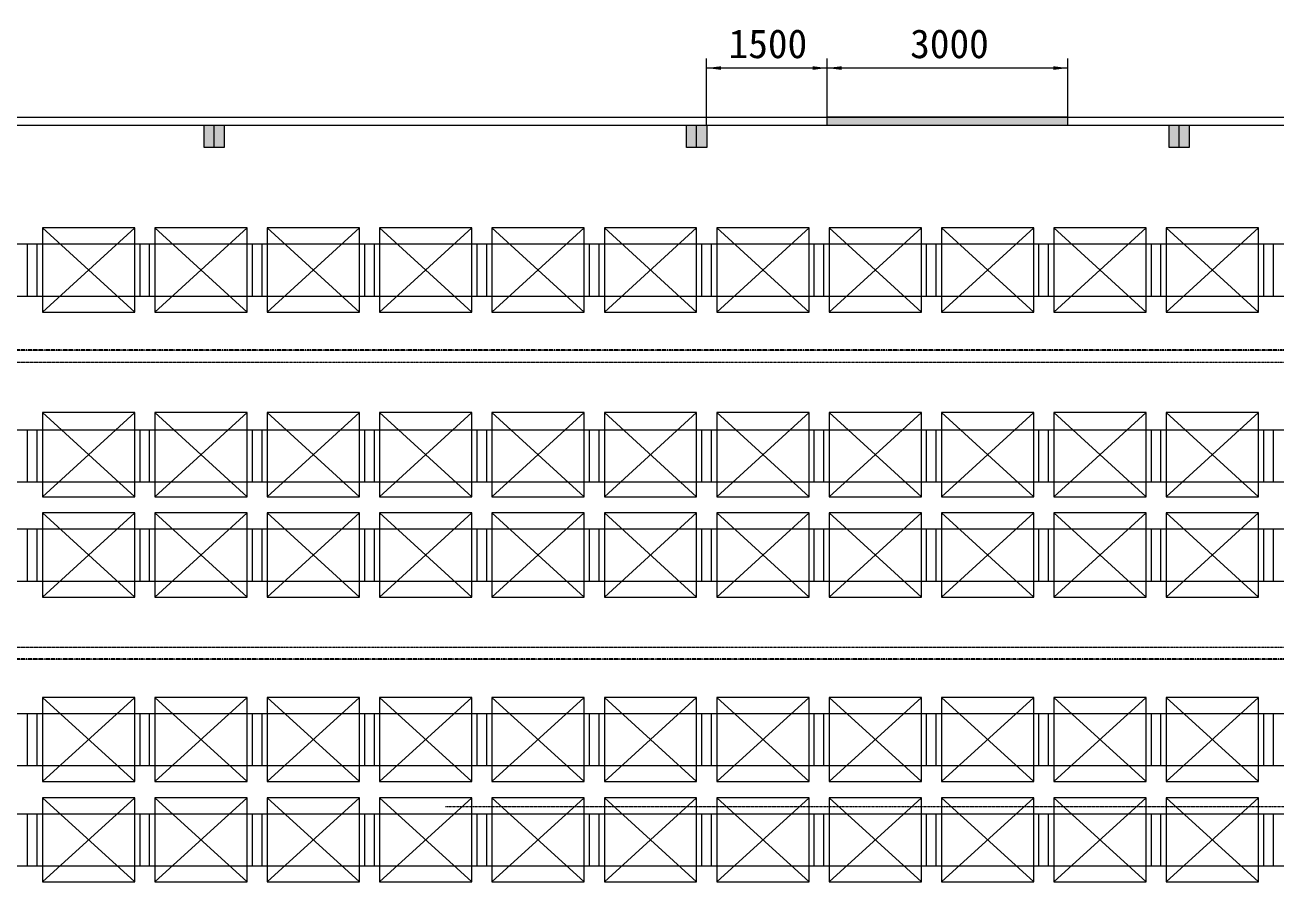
# Model space of a CAD drawing. Header units: millimetres. Extents: x -50460 to 50460, y -35640 to 35640.
# Drawn here: x -17587 to -2002, y -9740 to 938 of the extents above; entities that cross this region are included whole.
import ezdxf

# ---------------------------------------------------------------- set-up
doc = ezdxf.new("R2010")
doc.units = ezdxf.units.MM
doc.linetypes.add('双点画线', pattern=[22, 12, -2, 2, -2, 2, -2])
doc.linetypes.add('点画线', pattern=[18, 12, -2, 2, -2])
doc.layers.get('0').update_dxf_attribs({"lineweight": 35})
for name, color, linetype, lineweight in [('7', 30, '双点画线', 18), ('PALLET', 4, 'Continuous', 18), ('RackFrame', 5, 'Continuous', 18), ('WALL-MOVE', 6, 'Continuous', 18), ('中心线层', 1, '点画线', 18), ('尺寸线层', 4, 'Continuous', 18), ('细实线', 2, 'Continuous', 18), ('细线', 7, 'Continuous', 18)]:
    doc.layers.add(name, color=color, linetype=linetype, lineweight=lineweight)
doc.dimstyles.new('AM_DEMATIC$0', dxfattribs={"dimscale": 120, "dimtxt": 3, "dimasz": 1.5, "dimexe": 1, "dimexo": 0, "dimgap": 1, "dimtad": 1, "dimdsep": 46, "dimtxsty": 'Standard', "dimblk": '_CAXARROW', "dimcen": 0, "dimdle": 3, "dimclrd": 256, "dimclre": 256, "dimclrt": 2, "dimadec": 0, "dimazin": 2, "dimtfac": 0.707107, "dimtdec": 3, "dimtmove": 0, "dimatfit": 3, "dimfxl": 0, "dimfrac": 2, "dimtolj": 1, "dimlwd": 18, "dimarcsym": 0})

# ---------------------------------------------------------------- blocks, each defined once
blk = doc.blocks.new('*X268')
at = {"layer": 'PALLET', "linetype": 'Continuous', "lineweight": 18}
for p, q in [((1835, 150), (685, 1200)), ((1835, 1200), (685, 150))]:
    blk.add_line(p, q, dxfattribs=at)
blk.add_lwpolyline([(1835, 1200), (685, 1200), (685, 150), (1835, 150), (1835, 1200)], dxfattribs=at)
blk = doc.blocks.new('*X269')
at = {"layer": 'PALLET', "linetype": 'Continuous', "lineweight": 18}
for p, q in [((1835, 150), (685, 1200)), ((1835, 1200), (685, 150))]:
    blk.add_line(p, q, dxfattribs=at)
blk.add_lwpolyline([(1835, 1200), (685, 1200), (685, 150), (1835, 150), (1835, 1200)], dxfattribs=at)
blk = doc.blocks.new('*X270')
at = {"layer": 'PALLET', "linetype": 'Continuous', "lineweight": 18}
for p, q in [((1835, 150), (685, 1200)), ((1835, 1200), (685, 150))]:
    blk.add_line(p, q, dxfattribs=at)
blk.add_lwpolyline([(1835, 1200), (685, 1200), (685, 150), (1835, 150), (1835, 1200)], dxfattribs=at)
blk = doc.blocks.new('*X271')
at = {"layer": 'PALLET', "linetype": 'Continuous', "lineweight": 18}
for p, q in [((1835, 150), (685, 1200)), ((1835, 1200), (685, 150))]:
    blk.add_line(p, q, dxfattribs=at)
blk.add_lwpolyline([(1835, 1200), (685, 1200), (685, 150), (1835, 150), (1835, 1200)], dxfattribs=at)
blk = doc.blocks.new('*X272')
at = {"layer": 'PALLET', "linetype": 'Continuous', "lineweight": 18}
for p, q in [((1835, 150), (685, 1200)), ((1835, 1200), (685, 150))]:
    blk.add_line(p, q, dxfattribs=at)
blk.add_lwpolyline([(1835, 1200), (685, 1200), (685, 150), (1835, 150), (1835, 1200)], dxfattribs=at)
blk = doc.blocks.new('*X273')
at = {"layer": 'PALLET', "linetype": 'Continuous', "lineweight": 18}
for p, q in [((1835, 150), (685, 1200)), ((1835, 1200), (685, 150))]:
    blk.add_line(p, q, dxfattribs=at)
blk.add_lwpolyline([(1835, 1200), (685, 1200), (685, 150), (1835, 150), (1835, 1200)], dxfattribs=at)
blk = doc.blocks.new('*X274')
at = {"layer": 'PALLET', "linetype": 'Continuous', "lineweight": 18}
for p, q in [((1835, 150), (685, 1200)), ((1835, 1200), (685, 150))]:
    blk.add_line(p, q, dxfattribs=at)
blk.add_lwpolyline([(1835, 1200), (685, 1200), (685, 150), (1835, 150), (1835, 1200)], dxfattribs=at)
blk = doc.blocks.new('*X275')
at = {"layer": 'PALLET', "linetype": 'Continuous', "lineweight": 18}
for p, q in [((1835, 150), (685, 1200)), ((1835, 1200), (685, 150))]:
    blk.add_line(p, q, dxfattribs=at)
blk.add_lwpolyline([(1835, 1200), (685, 1200), (685, 150), (1835, 150), (1835, 1200)], dxfattribs=at)
blk = doc.blocks.new('*X276')
at = {"layer": 'PALLET', "linetype": 'Continuous', "lineweight": 18}
for p, q in [((1835, 150), (685, 1200)), ((1835, 1200), (685, 150))]:
    blk.add_line(p, q, dxfattribs=at)
blk.add_lwpolyline([(1835, 1200), (685, 1200), (685, 150), (1835, 150), (1835, 1200)], dxfattribs=at)
blk = doc.blocks.new('*X277')
at = {"layer": 'PALLET', "linetype": 'Continuous', "lineweight": 18}
for p, q in [((1835, 150), (685, 1200)), ((1835, 1200), (685, 150))]:
    blk.add_line(p, q, dxfattribs=at)
blk.add_lwpolyline([(1835, 1200), (685, 1200), (685, 150), (1835, 150), (1835, 1200)], dxfattribs=at)
blk = doc.blocks.new('*X278')
at = {"layer": 'PALLET', "linetype": 'Continuous', "lineweight": 18}
for p, q in [((1835, 150), (685, 1200)), ((1835, 1200), (685, 150))]:
    blk.add_line(p, q, dxfattribs=at)
blk.add_lwpolyline([(1835, 1200), (685, 1200), (685, 150), (1835, 150), (1835, 1200)], dxfattribs=at)
blk = doc.blocks.new('*X301')
at = {"layer": 'PALLET', "linetype": 'Continuous', "lineweight": 18}
for p, q in [((1835, 150), (685, 1200)), ((1835, 1200), (685, 150))]:
    blk.add_line(p, q, dxfattribs=at)
blk.add_lwpolyline([(1835, 1200), (685, 1200), (685, 150), (1835, 150), (1835, 1200)], dxfattribs=at)
blk = doc.blocks.new('*X302')
at = {"layer": 'PALLET', "linetype": 'Continuous', "lineweight": 18}
for p, q in [((1835, 150), (685, 1200)), ((1835, 1200), (685, 150))]:
    blk.add_line(p, q, dxfattribs=at)
blk.add_lwpolyline([(1835, 1200), (685, 1200), (685, 150), (1835, 150), (1835, 1200)], dxfattribs=at)
blk = doc.blocks.new('*X303')
at = {"layer": 'PALLET', "linetype": 'Continuous', "lineweight": 18}
for p, q in [((1835, 150), (685, 1200)), ((1835, 1200), (685, 150))]:
    blk.add_line(p, q, dxfattribs=at)
blk.add_lwpolyline([(1835, 1200), (685, 1200), (685, 150), (1835, 150), (1835, 1200)], dxfattribs=at)
blk = doc.blocks.new('*X304')
at = {"layer": 'PALLET', "linetype": 'Continuous', "lineweight": 18}
for p, q in [((1835, 150), (685, 1200)), ((1835, 1200), (685, 150))]:
    blk.add_line(p, q, dxfattribs=at)
blk.add_lwpolyline([(1835, 1200), (685, 1200), (685, 150), (1835, 150), (1835, 1200)], dxfattribs=at)
blk = doc.blocks.new('*X305')
at = {"layer": 'PALLET', "linetype": 'Continuous', "lineweight": 18}
for p, q in [((1835, 150), (685, 1200)), ((1835, 1200), (685, 150))]:
    blk.add_line(p, q, dxfattribs=at)
blk.add_lwpolyline([(1835, 1200), (685, 1200), (685, 150), (1835, 150), (1835, 1200)], dxfattribs=at)
blk = doc.blocks.new('*X306')
at = {"layer": 'PALLET', "linetype": 'Continuous', "lineweight": 18}
for p, q in [((1835, 150), (685, 1200)), ((1835, 1200), (685, 150))]:
    blk.add_line(p, q, dxfattribs=at)
blk.add_lwpolyline([(1835, 1200), (685, 1200), (685, 150), (1835, 150), (1835, 1200)], dxfattribs=at)
blk = doc.blocks.new('*X307')
at = {"layer": 'PALLET', "linetype": 'Continuous', "lineweight": 18}
for p, q in [((1835, 150), (685, 1200)), ((1835, 1200), (685, 150))]:
    blk.add_line(p, q, dxfattribs=at)
blk.add_lwpolyline([(1835, 1200), (685, 1200), (685, 150), (1835, 150), (1835, 1200)], dxfattribs=at)
blk = doc.blocks.new('*X308')
at = {"layer": 'PALLET', "linetype": 'Continuous', "lineweight": 18}
for p, q in [((1835, 150), (685, 1200)), ((1835, 1200), (685, 150))]:
    blk.add_line(p, q, dxfattribs=at)
blk.add_lwpolyline([(1835, 1200), (685, 1200), (685, 150), (1835, 150), (1835, 1200)], dxfattribs=at)
blk = doc.blocks.new('*X309')
at = {"layer": 'PALLET', "linetype": 'Continuous', "lineweight": 18}
for p, q in [((1835, 150), (685, 1200)), ((1835, 1200), (685, 150))]:
    blk.add_line(p, q, dxfattribs=at)
blk.add_lwpolyline([(1835, 1200), (685, 1200), (685, 150), (1835, 150), (1835, 1200)], dxfattribs=at)
blk = doc.blocks.new('*X310')
at = {"layer": 'PALLET', "linetype": 'Continuous', "lineweight": 18}
for p, q in [((1835, 150), (685, 1200)), ((1835, 1200), (685, 150))]:
    blk.add_line(p, q, dxfattribs=at)
blk.add_lwpolyline([(1835, 1200), (685, 1200), (685, 150), (1835, 150), (1835, 1200)], dxfattribs=at)
blk = doc.blocks.new('*X311')
at = {"layer": 'PALLET', "linetype": 'Continuous', "lineweight": 18}
for p, q in [((1835, 150), (685, 1200)), ((1835, 1200), (685, 150))]:
    blk.add_line(p, q, dxfattribs=at)
blk.add_lwpolyline([(1835, 1200), (685, 1200), (685, 150), (1835, 150), (1835, 1200)], dxfattribs=at)
blk = doc.blocks.new('*X334')
at = {"layer": 'PALLET', "linetype": 'Continuous', "lineweight": 18}
for p, q in [((1835, 150), (685, 1200)), ((1835, 1200), (685, 150))]:
    blk.add_line(p, q, dxfattribs=at)
blk.add_lwpolyline([(1835, 1200), (685, 1200), (685, 150), (1835, 150), (1835, 1200)], dxfattribs=at)
blk = doc.blocks.new('*X335')
at = {"layer": 'PALLET', "linetype": 'Continuous', "lineweight": 18}
for p, q in [((1835, 150), (685, 1200)), ((1835, 1200), (685, 150))]:
    blk.add_line(p, q, dxfattribs=at)
blk.add_lwpolyline([(1835, 1200), (685, 1200), (685, 150), (1835, 150), (1835, 1200)], dxfattribs=at)
blk = doc.blocks.new('*X336')
at = {"layer": 'PALLET', "linetype": 'Continuous', "lineweight": 18}
for p, q in [((1835, 150), (685, 1200)), ((1835, 1200), (685, 150))]:
    blk.add_line(p, q, dxfattribs=at)
blk.add_lwpolyline([(1835, 1200), (685, 1200), (685, 150), (1835, 150), (1835, 1200)], dxfattribs=at)
blk = doc.blocks.new('*X337')
at = {"layer": 'PALLET', "linetype": 'Continuous', "lineweight": 18}
for p, q in [((1835, 150), (685, 1200)), ((1835, 1200), (685, 150))]:
    blk.add_line(p, q, dxfattribs=at)
blk.add_lwpolyline([(1835, 1200), (685, 1200), (685, 150), (1835, 150), (1835, 1200)], dxfattribs=at)
blk = doc.blocks.new('*X338')
at = {"layer": 'PALLET', "linetype": 'Continuous', "lineweight": 18}
for p, q in [((1835, 150), (685, 1200)), ((1835, 1200), (685, 150))]:
    blk.add_line(p, q, dxfattribs=at)
blk.add_lwpolyline([(1835, 1200), (685, 1200), (685, 150), (1835, 150), (1835, 1200)], dxfattribs=at)
blk = doc.blocks.new('*X339')
at = {"layer": 'PALLET', "linetype": 'Continuous', "lineweight": 18}
for p, q in [((1835, 150), (685, 1200)), ((1835, 1200), (685, 150))]:
    blk.add_line(p, q, dxfattribs=at)
blk.add_lwpolyline([(1835, 1200), (685, 1200), (685, 150), (1835, 150), (1835, 1200)], dxfattribs=at)
blk = doc.blocks.new('*X340')
at = {"layer": 'PALLET', "linetype": 'Continuous', "lineweight": 18}
for p, q in [((1835, 150), (685, 1200)), ((1835, 1200), (685, 150))]:
    blk.add_line(p, q, dxfattribs=at)
blk.add_lwpolyline([(1835, 1200), (685, 1200), (685, 150), (1835, 150), (1835, 1200)], dxfattribs=at)
blk = doc.blocks.new('*X341')
at = {"layer": 'PALLET', "linetype": 'Continuous', "lineweight": 18}
for p, q in [((1835, 150), (685, 1200)), ((1835, 1200), (685, 150))]:
    blk.add_line(p, q, dxfattribs=at)
blk.add_lwpolyline([(1835, 1200), (685, 1200), (685, 150), (1835, 150), (1835, 1200)], dxfattribs=at)
blk = doc.blocks.new('*X342')
at = {"layer": 'PALLET', "linetype": 'Continuous', "lineweight": 18}
for p, q in [((1835, 150), (685, 1200)), ((1835, 1200), (685, 150))]:
    blk.add_line(p, q, dxfattribs=at)
blk.add_lwpolyline([(1835, 1200), (685, 1200), (685, 150), (1835, 150), (1835, 1200)], dxfattribs=at)
blk = doc.blocks.new('*X343')
at = {"layer": 'PALLET', "linetype": 'Continuous', "lineweight": 18}
for p, q in [((1835, 150), (685, 1200)), ((1835, 1200), (685, 150))]:
    blk.add_line(p, q, dxfattribs=at)
blk.add_lwpolyline([(1835, 1200), (685, 1200), (685, 150), (1835, 150), (1835, 1200)], dxfattribs=at)
blk = doc.blocks.new('*X344')
at = {"layer": 'PALLET', "linetype": 'Continuous', "lineweight": 18}
for p, q in [((1835, 150), (685, 1200)), ((1835, 1200), (685, 150))]:
    blk.add_line(p, q, dxfattribs=at)
blk.add_lwpolyline([(1835, 1200), (685, 1200), (685, 150), (1835, 150), (1835, 1200)], dxfattribs=at)
blk = doc.blocks.new('*X366')
at = {"layer": 'PALLET', "linetype": 'Continuous', "lineweight": 18}
for p, q in [((1835, 150), (685, 1200)), ((1835, 1200), (685, 150))]:
    blk.add_line(p, q, dxfattribs=at)
blk.add_lwpolyline([(1835, 1200), (685, 1200), (685, 150), (1835, 150), (1835, 1200)], dxfattribs=at)
blk = doc.blocks.new('*X367')
at = {"layer": 'PALLET', "linetype": 'Continuous', "lineweight": 18}
for p, q in [((1835, 150), (685, 1200)), ((1835, 1200), (685, 150))]:
    blk.add_line(p, q, dxfattribs=at)
blk.add_lwpolyline([(1835, 1200), (685, 1200), (685, 150), (1835, 150), (1835, 1200)], dxfattribs=at)
blk = doc.blocks.new('*X368')
at = {"layer": 'PALLET', "linetype": 'Continuous', "lineweight": 18}
for p, q in [((1835, 150), (685, 1200)), ((1835, 1200), (685, 150))]:
    blk.add_line(p, q, dxfattribs=at)
blk.add_lwpolyline([(1835, 1200), (685, 1200), (685, 150), (1835, 150), (1835, 1200)], dxfattribs=at)
blk = doc.blocks.new('*X369')
at = {"layer": 'PALLET', "linetype": 'Continuous', "lineweight": 18}
for p, q in [((1835, 150), (685, 1200)), ((1835, 1200), (685, 150))]:
    blk.add_line(p, q, dxfattribs=at)
blk.add_lwpolyline([(1835, 1200), (685, 1200), (685, 150), (1835, 150), (1835, 1200)], dxfattribs=at)
blk = doc.blocks.new('*X370')
at = {"layer": 'PALLET', "linetype": 'Continuous', "lineweight": 18}
for p, q in [((1835, 150), (685, 1200)), ((1835, 1200), (685, 150))]:
    blk.add_line(p, q, dxfattribs=at)
blk.add_lwpolyline([(1835, 1200), (685, 1200), (685, 150), (1835, 150), (1835, 1200)], dxfattribs=at)
blk = doc.blocks.new('*X371')
at = {"layer": 'PALLET', "linetype": 'Continuous', "lineweight": 18}
for p, q in [((1835, 150), (685, 1200)), ((1835, 1200), (685, 150))]:
    blk.add_line(p, q, dxfattribs=at)
blk.add_lwpolyline([(1835, 1200), (685, 1200), (685, 150), (1835, 150), (1835, 1200)], dxfattribs=at)
blk = doc.blocks.new('*X372')
at = {"layer": 'PALLET', "linetype": 'Continuous', "lineweight": 18}
for p, q in [((1835, 150), (685, 1200)), ((1835, 1200), (685, 150))]:
    blk.add_line(p, q, dxfattribs=at)
blk.add_lwpolyline([(1835, 1200), (685, 1200), (685, 150), (1835, 150), (1835, 1200)], dxfattribs=at)
blk = doc.blocks.new('*X373')
at = {"layer": 'PALLET', "linetype": 'Continuous', "lineweight": 18}
for p, q in [((1835, 150), (685, 1200)), ((1835, 1200), (685, 150))]:
    blk.add_line(p, q, dxfattribs=at)
blk.add_lwpolyline([(1835, 1200), (685, 1200), (685, 150), (1835, 150), (1835, 1200)], dxfattribs=at)
blk = doc.blocks.new('*X374')
at = {"layer": 'PALLET', "linetype": 'Continuous', "lineweight": 18}
for p, q in [((1835, 150), (685, 1200)), ((1835, 1200), (685, 150))]:
    blk.add_line(p, q, dxfattribs=at)
blk.add_lwpolyline([(1835, 1200), (685, 1200), (685, 150), (1835, 150), (1835, 1200)], dxfattribs=at)
blk = doc.blocks.new('*X375')
at = {"layer": 'PALLET', "linetype": 'Continuous', "lineweight": 18}
for p, q in [((1835, 150), (685, 1200)), ((1835, 1200), (685, 150))]:
    blk.add_line(p, q, dxfattribs=at)
blk.add_lwpolyline([(1835, 1200), (685, 1200), (685, 150), (1835, 150), (1835, 1200)], dxfattribs=at)
blk = doc.blocks.new('*X376')
at = {"layer": 'PALLET', "linetype": 'Continuous', "lineweight": 18}
for p, q in [((1835, 150), (685, 1200)), ((1835, 1200), (685, 150))]:
    blk.add_line(p, q, dxfattribs=at)
blk.add_lwpolyline([(1835, 1200), (685, 1200), (685, 150), (1835, 150), (1835, 1200)], dxfattribs=at)
blk = doc.blocks.new('*X398')
at = {"layer": 'PALLET', "linetype": 'Continuous', "lineweight": 18}
for p, q in [((1835, 150), (685, 1200)), ((1835, 1200), (685, 150))]:
    blk.add_line(p, q, dxfattribs=at)
blk.add_lwpolyline([(1835, 1200), (685, 1200), (685, 150), (1835, 150), (1835, 1200)], dxfattribs=at)
blk = doc.blocks.new('*X399')
at = {"layer": 'PALLET', "linetype": 'Continuous', "lineweight": 18}
for p, q in [((1835, 150), (685, 1200)), ((1835, 1200), (685, 150))]:
    blk.add_line(p, q, dxfattribs=at)
blk.add_lwpolyline([(1835, 1200), (685, 1200), (685, 150), (1835, 150), (1835, 1200)], dxfattribs=at)
blk = doc.blocks.new('*X400')
at = {"layer": 'PALLET', "linetype": 'Continuous', "lineweight": 18}
for p, q in [((1835, 150), (685, 1200)), ((1835, 1200), (685, 150))]:
    blk.add_line(p, q, dxfattribs=at)
blk.add_lwpolyline([(1835, 1200), (685, 1200), (685, 150), (1835, 150), (1835, 1200)], dxfattribs=at)
blk = doc.blocks.new('*X401')
at = {"layer": 'PALLET', "linetype": 'Continuous', "lineweight": 18}
for p, q in [((1835, 150), (685, 1200)), ((1835, 1200), (685, 150))]:
    blk.add_line(p, q, dxfattribs=at)
blk.add_lwpolyline([(1835, 1200), (685, 1200), (685, 150), (1835, 150), (1835, 1200)], dxfattribs=at)
blk = doc.blocks.new('*X402')
at = {"layer": 'PALLET', "linetype": 'Continuous', "lineweight": 18}
for p, q in [((1835, 150), (685, 1200)), ((1835, 1200), (685, 150))]:
    blk.add_line(p, q, dxfattribs=at)
blk.add_lwpolyline([(1835, 1200), (685, 1200), (685, 150), (1835, 150), (1835, 1200)], dxfattribs=at)
blk = doc.blocks.new('*X403')
at = {"layer": 'PALLET', "linetype": 'Continuous', "lineweight": 18}
for p, q in [((1835, 150), (685, 1200)), ((1835, 1200), (685, 150))]:
    blk.add_line(p, q, dxfattribs=at)
blk.add_lwpolyline([(1835, 1200), (685, 1200), (685, 150), (1835, 150), (1835, 1200)], dxfattribs=at)
blk = doc.blocks.new('*X404')
at = {"layer": 'PALLET', "linetype": 'Continuous', "lineweight": 18}
for p, q in [((1835, 150), (685, 1200)), ((1835, 1200), (685, 150))]:
    blk.add_line(p, q, dxfattribs=at)
blk.add_lwpolyline([(1835, 1200), (685, 1200), (685, 150), (1835, 150), (1835, 1200)], dxfattribs=at)
blk = doc.blocks.new('*X405')
at = {"layer": 'PALLET', "linetype": 'Continuous', "lineweight": 18}
for p, q in [((1835, 150), (685, 1200)), ((1835, 1200), (685, 150))]:
    blk.add_line(p, q, dxfattribs=at)
blk.add_lwpolyline([(1835, 1200), (685, 1200), (685, 150), (1835, 150), (1835, 1200)], dxfattribs=at)
blk = doc.blocks.new('*X406')
at = {"layer": 'PALLET', "linetype": 'Continuous', "lineweight": 18}
for p, q in [((1835, 150), (685, 1200)), ((1835, 1200), (685, 150))]:
    blk.add_line(p, q, dxfattribs=at)
blk.add_lwpolyline([(1835, 1200), (685, 1200), (685, 150), (1835, 150), (1835, 1200)], dxfattribs=at)
blk = doc.blocks.new('*X407')
at = {"layer": 'PALLET', "linetype": 'Continuous', "lineweight": 18}
for p, q in [((1835, 150), (685, 1200)), ((1835, 1200), (685, 150))]:
    blk.add_line(p, q, dxfattribs=at)
blk.add_lwpolyline([(1835, 1200), (685, 1200), (685, 150), (1835, 150), (1835, 1200)], dxfattribs=at)
blk = doc.blocks.new('*X408')
at = {"layer": 'PALLET', "linetype": 'Continuous', "lineweight": 18}
for p, q in [((1835, 150), (685, 1200)), ((1835, 1200), (685, 150))]:
    blk.add_line(p, q, dxfattribs=at)
blk.add_lwpolyline([(1835, 1200), (685, 1200), (685, 150), (1835, 150), (1835, 1200)], dxfattribs=at)
blk = doc.blocks.new('*X742')
at = {"layer": '尺寸线层'}
h = blk.add_hatch(color=256, dxfattribs=at)
h.paths.add_polyline_path([(-125, 0), (-125, -166), (-125, -280), (0, -280), (0, 0)], flags=0)
h.paths.add_polyline_path([(0, 0), (0, -141), (0, -280), (125, -280), (125, 0)], flags=0)
for p, q in [((-125, 0), (125, 0)), ((0, -280), (0, 0)), ((125, 0), (125, -280)), ((-125, -280), (-125, 0)), ((125, -280), (-125, -280))]:
    blk.add_line(p, q, dxfattribs=at)
blk = doc.blocks.new('*X743')
at = {"layer": '尺寸线层'}
h = blk.add_hatch(color=256, dxfattribs=at)
h.paths.add_polyline_path([(-125, 0), (-125, -166), (-125, -280), (0, -280), (0, 0)], flags=0)
h.paths.add_polyline_path([(0, 0), (0, -141), (0, -280), (125, -280), (125, 0)], flags=0)
for p, q in [((-125, 0), (125, 0)), ((0, -280), (0, 0)), ((125, 0), (125, -280)), ((-125, -280), (-125, 0)), ((125, -280), (-125, -280))]:
    blk.add_line(p, q, dxfattribs=at)
blk = doc.blocks.new('*X744')
at = {"layer": '尺寸线层'}
h = blk.add_hatch(color=256, dxfattribs=at)
h.paths.add_polyline_path([(-125, 0), (-125, -166), (-125, -280), (0, -280), (0, 0)], flags=0)
h.paths.add_polyline_path([(0, 0), (0, -141), (0, -280), (125, -280), (125, 0)], flags=0)
for p, q in [((-125, 0), (125, 0)), ((0, -280), (0, 0)), ((125, 0), (125, -280)), ((-125, -280), (-125, 0)), ((125, -280), (-125, -280))]:
    blk.add_line(p, q, dxfattribs=at)
blk = doc.blocks.new('*X737')
at = {"layer": '尺寸线层'}
for name, p in [('*X742', (-36060, 0)), ('*X743', (-30050, 0)), ('*X744', (-24040, 0))]:
    blk.add_blockref(name, p, dxfattribs=at)
blk = doc.blocks.new('*X749')
at = {"layer": '尺寸线层', "linetype": 'Continuous', "lineweight": 18}
for points in [[(-7595, 402), (-7415, 379), (-7415, 424)], [(-4595, 402), (-4775, 379), (-4775, 424)]]:
    blk.add_hatch(color=256, dxfattribs=at).paths.add_polyline_path(points, flags=0)
at = {"layer": '尺寸线层'}
for p, q in [((-7595, -310), (-7595, 522)), ((-4595, -310), (-4595, 522))]:
    blk.add_line(p, q, dxfattribs=at)
at = {"layer": '尺寸线层', "linetype": 'Continuous', "lineweight": 18}
blk.add_line((-4595, 402), (-7595, 402), dxfattribs=at)
at = {"layer": '尺寸线层', "color": 2, "insert": (-6070, 702), "char_height": 360, "width": 1936, "attachment_point": 5, "line_spacing_factor": 1.37}
blk.add_mtext('3000', dxfattribs=at)
blk = doc.blocks.new('_CAXARROW')
blk.add_hatch(color=0).paths.add_polyline_path([(0, 0), (-1, 0.125), (-1, -0.125)], flags=0)
blk = doc.blocks.new('*X750')
at = {"layer": '尺寸线层', "linetype": 'Continuous', "lineweight": 18}
for points in [[(-9095, 402), (-8915, 379), (-8915, 424)], [(-7595, 402), (-7775, 379), (-7775, 424)]]:
    blk.add_hatch(color=256, dxfattribs=at).paths.add_polyline_path(points, flags=0)
at = {"layer": '尺寸线层'}
for p, q in [((-9095, -310), (-9095, 522)), ((-7595, -210), (-7595, 522))]:
    blk.add_line(p, q, dxfattribs=at)
at = {"layer": '尺寸线层', "linetype": 'Continuous', "lineweight": 18}
blk.add_line((-7595, 402), (-9095, 402), dxfattribs=at)
at = {"layer": '尺寸线层', "color": 2, "insert": (-8332, 702), "char_height": 360, "width": 1880, "attachment_point": 5, "line_spacing_factor": 1.37}
blk.add_mtext('1500', dxfattribs=at)

msp = doc.modelspace()

# ---------------------------------------------------------------- hatches: boundary and pattern name
at = {"layer": '细实线'}
msp.add_hatch(color=256, dxfattribs=at).paths.add_polyline_path([(-4594.742, -209.726), (-4594.742, -249.175), (-4594.742, -309.726), (-7594.742, -309.726), (-7594.742, -209.726)], flags=0)

# ---------------------------------------------------------------- linework, layer by layer
at = {"layer": '7', "linetype": '双点画线', "lineweight": 25}
for p, q in [((17505.258, -3114.726), (-36151.139, -3114.726)), ((17505.258, -6964.726), (-36301.742, -6964.726))]:
    msp.add_line(p, q, dxfattribs=at)
at = {"layer": 'RackFrame'}
for p, q in [((-32954.742, -1789.726), (14765.258, -1789.726)), ((-17554.742, -2439.726), (-17554.742, -1789.726)), ((-17434.742, -2439.726), (-17434.742, -1789.726)), ((-16154.742, -2439.726), (-16154.742, -1789.726)), ((-16034.742, -2439.726), (-16034.742, -1789.726)), ((-14754.742, -2439.726), (-14754.742, -1789.726)), ((-14634.742, -2439.726), (-14634.742, -1789.726)), ((-13354.742, -2439.726), (-13354.742, -1789.726)), ((-13234.742, -2439.726), (-13234.742, -1789.726)), ((-11954.742, -2439.726), (-11954.742, -1789.726)), ((-11834.742, -2439.726), (-11834.742, -1789.726)), ((-10554.742, -2439.726), (-10554.742, -1789.726)), ((-10434.742, -2439.726), (-10434.742, -1789.726)), ((-9154.742, -2439.726), (-9154.742, -1789.726)), ((-9034.742, -2439.726), (-9034.742, -1789.726)), ((-7754.742, -2439.726), (-7754.742, -1789.726)), ((-7634.742, -2439.726), (-7634.742, -1789.726)), ((-6354.742, -2439.726), (-6354.742, -1789.726)), ((-6234.742, -2439.726), (-6234.742, -1789.726)), ((-4954.742, -2439.726), (-4954.742, -1789.726)), ((-4834.742, -2439.726), (-4834.742, -1789.726)), ((-3554.742, -2439.726), (-3554.742, -1789.726)), ((-3434.742, -2439.726), (-3434.742, -1789.726)), ((-2154.742, -2439.726), (-2154.742, -1789.726)), ((-2034.742, -2439.726), (-2034.742, -1789.726)), ((-32954.742, -2439.726), (14765.258, -2439.726)), ((-32954.742, -4103.991), (14765.258, -4103.991)), ((-17554.742, -4753.991), (-17554.742, -4103.991)), ((-17434.742, -4753.991), (-17434.742, -4103.991)), ((-16154.742, -4753.991), (-16154.742, -4103.991)), ((-16034.742, -4753.991), (-16034.742, -4103.991)), ((-14754.742, -4753.991), (-14754.742, -4103.991)), ((-14634.742, -4753.991), (-14634.742, -4103.991)), ((-13354.742, -4753.991), (-13354.742, -4103.991)), ((-13234.742, -4753.991), (-13234.742, -4103.991)), ((-11954.742, -4753.991), (-11954.742, -4103.991)), ((-11834.742, -4753.991), (-11834.742, -4103.991)), ((-10554.742, -4753.991), (-10554.742, -4103.991)), ((-10434.742, -4753.991), (-10434.742, -4103.991)), ((-9154.742, -4753.991), (-9154.742, -4103.991)), ((-9034.742, -4753.991), (-9034.742, -4103.991)), ((-7754.742, -4753.991), (-7754.742, -4103.991)), ((-7634.742, -4753.991), (-7634.742, -4103.991)), ((-6354.742, -4753.991), (-6354.742, -4103.991)), ((-6234.742, -4753.991), (-6234.742, -4103.991)), ((-4954.742, -4753.991), (-4954.742, -4103.991)), ((-4834.742, -4753.991), (-4834.742, -4103.991)), ((-3554.742, -4753.991), (-3554.742, -4103.991)), ((-3434.742, -4753.991), (-3434.742, -4103.991)), ((-2154.742, -4753.991), (-2154.742, -4103.991)), ((-2034.742, -4753.991), (-2034.742, -4103.991)), ((-32954.742, -4753.991), (14765.258, -4753.991)), ((-32954.742, -5339.726), (14765.258, -5339.726)), ((-17554.742, -5989.726), (-17554.742, -5339.726)), ((-17434.742, -5989.726), (-17434.742, -5339.726)), ((-16154.742, -5989.726), (-16154.742, -5339.726)), ((-16034.742, -5989.726), (-16034.742, -5339.726)), ((-14754.742, -5989.726), (-14754.742, -5339.726)), ((-14634.742, -5989.726), (-14634.742, -5339.726)), ((-13354.742, -5989.726), (-13354.742, -5339.726)), ((-13234.742, -5989.726), (-13234.742, -5339.726)), ((-11954.742, -5989.726), (-11954.742, -5339.726)), ((-11834.742, -5989.726), (-11834.742, -5339.726)), ((-10554.742, -5989.726), (-10554.742, -5339.726)), ((-10434.742, -5989.726), (-10434.742, -5339.726)), ((-9154.742, -5989.726), (-9154.742, -5339.726)), ((-9034.742, -5989.726), (-9034.742, -5339.726)), ((-7754.742, -5989.726), (-7754.742, -5339.726)), ((-7634.742, -5989.726), (-7634.742, -5339.726)), ((-6354.742, -5989.726), (-6354.742, -5339.726)), ((-6234.742, -5989.726), (-6234.742, -5339.726)), ((-4954.742, -5989.726), (-4954.742, -5339.726)), ((-4834.742, -5989.726), (-4834.742, -5339.726)), ((-3554.742, -5989.726), (-3554.742, -5339.726)), ((-3434.742, -5989.726), (-3434.742, -5339.726)), ((-2154.742, -5989.726), (-2154.742, -5339.726)), ((-2034.742, -5989.726), (-2034.742, -5339.726)), ((-32954.742, -5989.726), (14765.258, -5989.726)), ((-32954.742, -7639.726), (14765.258, -7639.726)), ((-17554.742, -8289.726), (-17554.742, -7639.726)), ((-17434.742, -8289.726), (-17434.742, -7639.726)), ((-16154.742, -8289.726), (-16154.742, -7639.726)), ((-16034.742, -8289.726), (-16034.742, -7639.726)), ((-14754.742, -8289.726), (-14754.742, -7639.726)), ((-14634.742, -8289.726), (-14634.742, -7639.726)), ((-13354.742, -8289.726), (-13354.742, -7639.726)), ((-13234.742, -8289.726), (-13234.742, -7639.726)), ((-11954.742, -8289.726), (-11954.742, -7639.726)), ((-11834.742, -8289.726), (-11834.742, -7639.726)), ((-10554.742, -8289.726), (-10554.742, -7639.726)), ((-10434.742, -8289.726), (-10434.742, -7639.726)), ((-9154.742, -8289.726), (-9154.742, -7639.726)), ((-9034.742, -8289.726), (-9034.742, -7639.726)), ((-7754.742, -8289.726), (-7754.742, -7639.726)), ((-7634.742, -8289.726), (-7634.742, -7639.726)), ((-6354.742, -8289.726), (-6354.742, -7639.726)), ((-6234.742, -8289.726), (-6234.742, -7639.726)), ((-4954.742, -8289.726), (-4954.742, -7639.726)), ((-4834.742, -8289.726), (-4834.742, -7639.726)), ((-3554.742, -8289.726), (-3554.742, -7639.726)), ((-3434.742, -8289.726), (-3434.742, -7639.726)), ((-2154.742, -8289.726), (-2154.742, -7639.726)), ((-2034.742, -8289.726), (-2034.742, -7639.726)), ((-32954.742, -8289.726), (14765.258, -8289.726)), ((-32954.742, -8889.726), (14765.258, -8889.726)), ((-17554.742, -9539.726), (-17554.742, -8889.726)), ((-17434.742, -9539.726), (-17434.742, -8889.726)), ((-16154.742, -9539.726), (-16154.742, -8889.726)), ((-16034.742, -9539.726), (-16034.742, -8889.726)), ((-14754.742, -9539.726), (-14754.742, -8889.726)), ((-14634.742, -9539.726), (-14634.742, -8889.726)), ((-13354.742, -9539.726), (-13354.742, -8889.726)), ((-13234.742, -9539.726), (-13234.742, -8889.726)), ((-11954.742, -9539.726), (-11954.742, -8889.726)), ((-11834.742, -9539.726), (-11834.742, -8889.726)), ((-10554.742, -9539.726), (-10554.742, -8889.726)), ((-10434.742, -9539.726), (-10434.742, -8889.726)), ((-9154.742, -9539.726), (-9154.742, -8889.726)), ((-9034.742, -9539.726), (-9034.742, -8889.726)), ((-7754.742, -9539.726), (-7754.742, -8889.726)), ((-7634.742, -9539.726), (-7634.742, -8889.726)), ((-6354.742, -9539.726), (-6354.742, -8889.726)), ((-6234.742, -9539.726), (-6234.742, -8889.726)), ((-4954.742, -9539.726), (-4954.742, -8889.726)), ((-4834.742, -9539.726), (-4834.742, -8889.726)), ((-3554.742, -9539.726), (-3554.742, -8889.726)), ((-3434.742, -9539.726), (-3434.742, -8889.726)), ((-2154.742, -9539.726), (-2154.742, -8889.726)), ((-2034.742, -9539.726), (-2034.742, -8889.726)), ((-32954.742, -9539.726), (14765.258, -9539.726))]:
    msp.add_line(p, q, dxfattribs=at)
at = {"layer": 'WALL-MOVE'}
for p, q in [((-39494.742, -209.726), (-10844.742, -209.726)), ((-39494.742, -309.726), (-10844.742, -309.726)), ((-10844.742, -209.726), (21055.258, -209.726)), ((-10844.742, -309.726), (21055.258, -309.726))]:
    msp.add_line(p, q, dxfattribs=at)
at = {"layer": '中心线层'}
for p, q in [((-32954.742, -3264.726), (14765.258, -3264.726)), ((-32954.742, -6814.726), (14765.258, -6814.726)), ((-12347.742, -8799.726), (21008.258, -8799.726))]:
    msp.add_line(p, q, dxfattribs=at)
at = {"layer": '尺寸线层'}
for p, q in [((-7594.742, -309.726), (-7594.742, -209.726)), ((-4594.742, -209.726), (-7594.742, -209.726)), ((-7594.742, -309.726), (-4594.742, -309.726)), ((-4594.742, -309.726), (-4594.742, -209.726))]:
    msp.add_line(p, q, dxfattribs=at)

# ---------------------------------------------------------------- block references
msp.add_blockref('*X737', (20830.258, -309.726), dxfattribs=at)
at = {"layer": '细线'}
for name, p in [('*X278', (-18054.742, -2789.726)), ('*X277', (-16654.742, -2789.726)), ('*X276', (-15254.742, -2789.726)), ('*X275', (-13854.742, -2789.726)), ('*X274', (-12454.742, -2789.726)), ('*X273', (-11054.742, -2789.726)), ('*X272', (-9654.742, -2789.726)), ('*X271', (-8254.742, -2789.726)), ('*X270', (-6854.742, -2789.726)), ('*X269', (-5454.742, -2789.726)), ('*X268', (-4054.742, -2789.726)), ('*X311', (-18054.742, -5089.726)), ('*X310', (-16654.742, -5089.726)), ('*X309', (-15254.742, -5089.726)), ('*X308', (-13854.742, -5089.726)), ('*X307', (-12454.742, -5089.726)), ('*X306', (-11054.742, -5089.726)), ('*X305', (-9654.742, -5089.726)), ('*X304', (-8254.742, -5089.726)), ('*X303', (-6854.742, -5089.726)), ('*X302', (-5454.742, -5089.726)), ('*X301', (-4054.742, -5089.726)), ('*X344', (-18054.742, -6339.726)), ('*X343', (-16654.742, -6339.726)), ('*X342', (-15254.742, -6339.726)), ('*X341', (-13854.742, -6339.726)), ('*X340', (-12454.742, -6339.726)), ('*X339', (-11054.742, -6339.726)), ('*X338', (-9654.742, -6339.726)), ('*X337', (-8254.742, -6339.726)), ('*X336', (-6854.742, -6339.726)), ('*X335', (-5454.742, -6339.726)), ('*X334', (-4054.742, -6339.726)), ('*X376', (-18054.742, -8639.726)), ('*X375', (-16654.742, -8639.726)), ('*X374', (-15254.742, -8639.726)), ('*X373', (-13854.742, -8639.726)), ('*X372', (-12454.742, -8639.726)), ('*X371', (-11054.742, -8639.726)), ('*X370', (-9654.742, -8639.726)), ('*X369', (-8254.742, -8639.726)), ('*X368', (-6854.742, -8639.726)), ('*X367', (-5454.742, -8639.726)), ('*X366', (-4054.742, -8639.726)), ('*X408', (-18054.742, -9889.726)), ('*X407', (-16654.742, -9889.726)), ('*X406', (-15254.742, -9889.726)), ('*X405', (-13854.742, -9889.726)), ('*X404', (-12454.742, -9889.726)), ('*X403', (-11054.742, -9889.726)), ('*X402', (-9654.742, -9889.726)), ('*X401', (-8254.742, -9889.726)), ('*X400', (-6854.742, -9889.726)), ('*X399', (-5454.742, -9889.726)), ('*X398', (-4054.742, -9889.726))]:
    msp.add_blockref(name, p, dxfattribs=at)

# ---------------------------------------------------------------- dimensions: what is measured, and where the dimension line sits
at = {"layer": '尺寸线层'}
dim = msp.add_linear_dim(base=(-9094.742, 401.695), p1=(-7594.742, -209.726), p2=(-9094.742, -309.726), dimstyle='AM_DEMATIC$0', override={"dimsah": 1, "dimtfill": 1, "dimtzin": 8}, dxfattribs=at)
dim.commit()
dim.dimension.update_dxf_attribs({"geometry": '*X750', "text_midpoint": (-8344.742, 401.695)})
dim = msp.add_linear_dim(base=(-7594.742, 401.695), p1=(-4594.742, -309.726), p2=(-7594.742, -309.726), dimstyle='AM_DEMATIC$0', override={"dimsah": 1, "dimtfill": 1, "dimtzin": 8}, dxfattribs=at)
dim.commit()
dim.dimension.update_dxf_attribs({"geometry": '*X749', "text_midpoint": (-6083.258, 401.695), "dimtype": 160})

doc.saveas('drawing.dxf')
